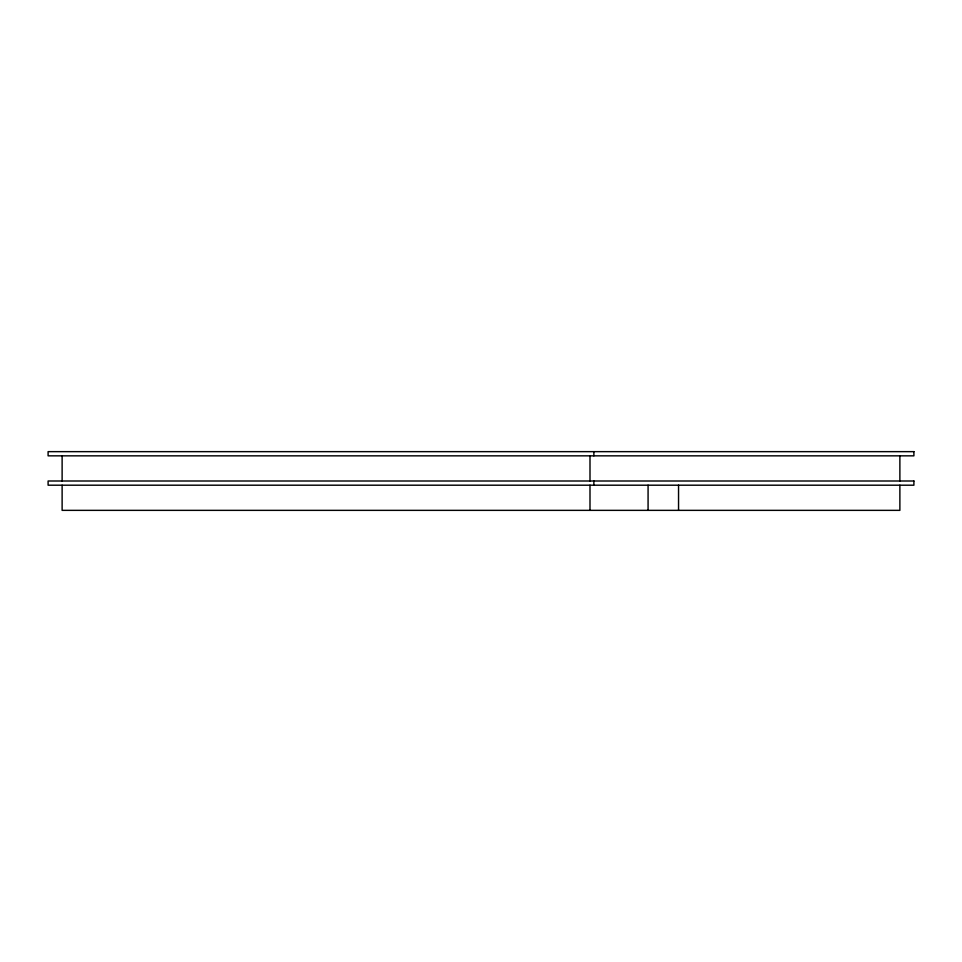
<?xml version="1.0" encoding="UTF-8"?>
<svg xmlns="http://www.w3.org/2000/svg" width="962" height="962" viewBox="0 0 962 962"><rect width="100%" height="100%" fill="white"/><g stroke="black" fill="none" stroke-linecap="round" stroke-linejoin="round"><path stroke-width="1.44" d="M899.879 455.844L899.879 481M899.879 485.197L899.879 510.353L62.121 510.353L62.121 485.197M678.547 485.197L678.547 510.353M648.075 485.197L648.075 510.353M593.867 451.647L593.867 455.844M593.867 481L593.867 485.197M589.995 455.844L589.995 481M589.995 485.197L589.995 510.353M62.121 455.844L62.121 481M913.9 451.647L48.1 451.647L48.1 455.844L913.9 455.844L913.9 451.647M913.9 481L48.1 481L48.1 485.197L913.9 485.197L913.9 481"/></g></svg>
